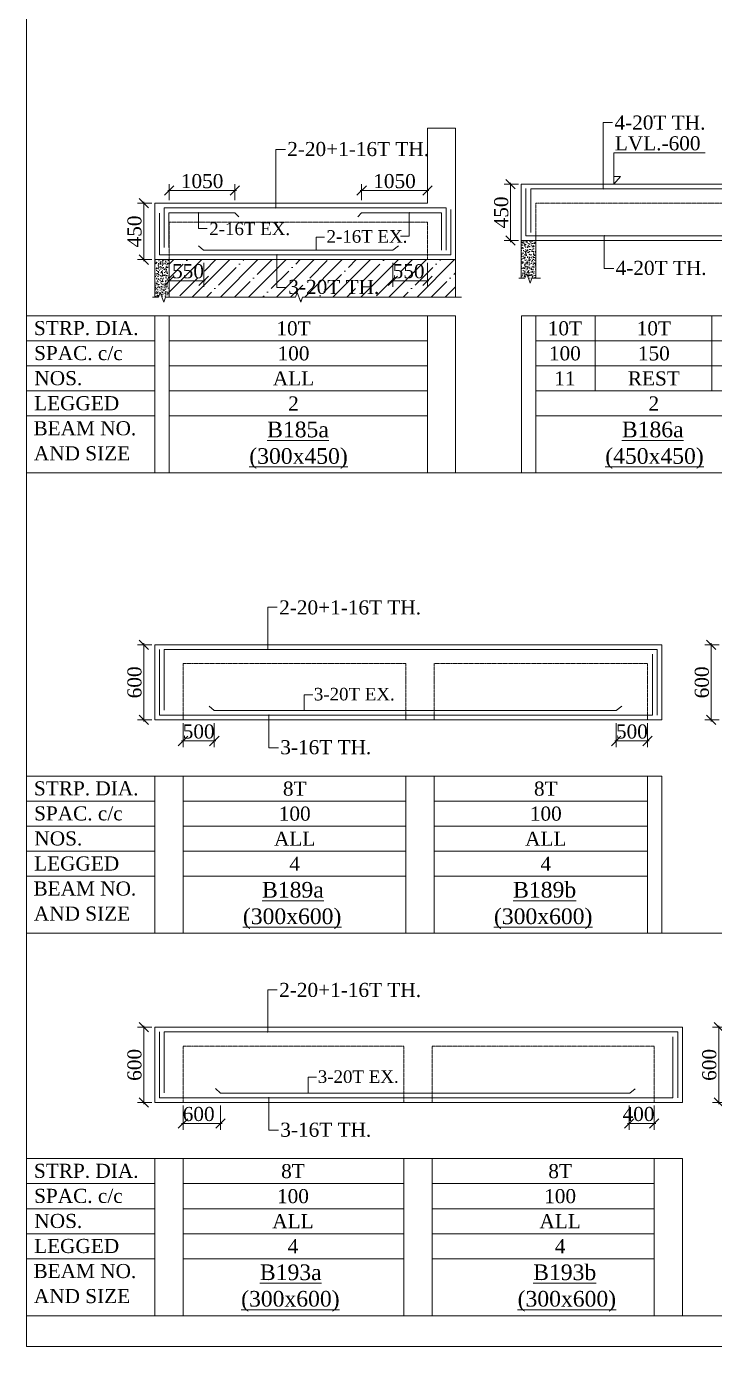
# Model space of a CAD drawing. Header units: millimetres. Extents: x 9781889 to 10654170, y -7832723 to -7608561.
# Drawn here: x 10488159 to 10499158, y -7801878 to -7780796 of the extents above; entities that cross this region are included whole.
import ezdxf
from ezdxf.enums import TextEntityAlignment as Align

# ---------------------------------------------------------------- set-up
doc = ezdxf.new("R2010")
doc.units = ezdxf.units.MM
doc.header["$LTSCALE"] = 10
doc.header["$PDMODE"] = 3
doc.linetypes.add('HIDDEN', pattern=[0.375, 0.25, -0.125])
for name, color, linetype, lineweight in [('LVL', 3, 'Continuous', 0), ('S-CUT OUT LINE', 9, 'Continuous', 0), ('S-DIM L.S.', 7, 'Continuous', 0), ('S-HATCH', 8, 'Continuous', 0), ('S-L.S.SECTION', 5, 'Continuous', 0), ('S-L.S.SLAB LINE', 252, 'HIDDEN', 0), ('S-L.S.STEEL', 1, 'Continuous', 9), ('S-SECTION MARK', 7, 'Continuous', 0), ('S-SHEET', 251, 'Continuous', 0), ('S-TEXT', 7, 'Continuous', 0), ('S-TEXT L.S. BEAM NO.', 30, 'Continuous', 0), ('S-TEXT. L.S.', 7, 'Continuous', 0)]:
    doc.layers.add(name, color=color, linetype=linetype, lineweight=lineweight)
doc.styles.add('135', font='arial.ttf', dxfattribs={"width": 0.8, "height": 135})
doc.styles.get("Standard").update_dxf_attribs({"font": 'arial.ttf'})
doc.styles.add('TEXT', font='times.ttf')
doc.dimstyles.new('75', dxfattribs={"dimtxt": 135, "dimasz": 90, "dimexe": 0.1, "dimexo": 0.03, "dimgap": 0.09, "dimtad": 1, "dimdec": 0, "dimzin": 0, "dimdsep": 46, "dimtxsty": '135', "dimblk": 'ARCHTICK', "dimcen": 0.09, "dimclrd": 256, "dimclre": 256, "dimclrt": 256, "dimadec": 0, "dimazin": 0, "dimtfac": 1, "dimtdec": 0, "dimtofl": 0, "dimtmove": 1, "dimatfit": 3, "dimldrblk": 'DOTSMALL', "dimfxl": 1, "dimtolj": 1, "dimtzin": 0, "dimlwd": -1, "dimlwe": -1, "dimarcsym": 0})
doc.dimstyles.new('SETU_1', dxfattribs={"dimtxt": 200, "dimasz": 150, "dimexe": 100, "dimexo": 50, "dimgap": 35, "dimtad": 1, "dimdec": 0, "dimzin": 0, "dimdsep": 46, "dimtxsty": 'Standard', "dimblk": 'OBLIQUE', "dimcen": 150, "dimdle": 25, "dimclrd": 256, "dimclre": 7, "dimclrt": 256, "dimadec": 0, "dimazin": 0, "dimtfac": 1, "dimtdec": 0, "dimtofl": 0, "dimtmove": 1, "dimatfit": 3, "dimfxl": 1, "dimtolj": 1, "dimtzin": 0, "dimlwd": -1, "dimlwe": 5, "dimarcsym": 1})

# ---------------------------------------------------------------- blocks, each defined once
blk = doc.blocks.new('_ArchTick')
at = {"color": 0, "linetype": 'ByBlock', "const_width": 0.15}
blk.add_lwpolyline([(-0.5, -0.5), (0.5, 0.5)], dxfattribs=at)
blk = doc.blocks.new('_Oblique')
at = {"color": 0, "linetype": 'ByBlock', "lineweight": -2}
blk.add_line((-0.5, -0.5), (0.5, 0.5), dxfattribs=at)
blk = doc.blocks.new('*D1013')
at = {"layer": 'Defpoints', "color": 0, "transparency": 16777216}
for p in [(10490442, -7783417), (10490442, -7783621, 0), (10491492, -7783621, 0)]:
    blk.add_point(p, dxfattribs=at)
at = {"layer": 'S-DIM L.S.', "transparency": 16777216}
blk.add_line((10491517, -7783417), (10490417, -7783417), dxfattribs=at)
at = {"layer": 'S-DIM L.S.', "color": 7, "lineweight": 5, "transparency": 16777216}
for p, q in [((10490442, -7783571), (10490442, -7783317)), ((10491492, -7783571), (10491492, -7783317))]:
    blk.add_line(p, q, dxfattribs=at)
at = {"layer": 'S-DIM L.S.', "transparency": 16777216, "xscale": 150, "yscale": 150, "zscale": 150, "rotation": 180}
blk.add_blockref('_Oblique', (10490442, -7783417), dxfattribs=at)
at = {"layer": 'S-DIM L.S.', "transparency": 16777216, "xscale": 150, "yscale": 150, "zscale": 150}
blk.add_blockref('_Oblique', (10491492, -7783417), dxfattribs=at)
at = {"layer": 'S-DIM L.S.', "transparency": 16777216, "insert": (10490967, -7783268), "char_height": 225, "attachment_point": 5, "style": 'TEXT'}
blk.add_mtext('\\A1;1050', dxfattribs=at)
blk = doc.blocks.new('*D1014')
at = {"layer": 'Defpoints', "color": 0, "transparency": 16777216}
for p in [(10490212, -7783621), (10490037, -7784521), (10490212, -7784521)]:
    blk.add_point(p, dxfattribs=at)
at = {"layer": 'S-DIM L.S.', "color": 7, "lineweight": 5, "transparency": 16777216}
for p, q in [((10490162, -7783621), (10489937, -7783621)), ((10490162, -7784521), (10489937, -7784521))]:
    blk.add_line(p, q, dxfattribs=at)
at = {"layer": 'S-DIM L.S.', "transparency": 16777216}
blk.add_line((10490037, -7783596), (10490037, -7784546), dxfattribs=at)
at = {"layer": 'S-DIM L.S.', "transparency": 16777216, "xscale": 150, "yscale": 150, "zscale": 150}
for p, rotation in [((10490037, -7783621), 90), ((10490037, -7784521), 270)]:
    blk.add_blockref('_Oblique', p, dxfattribs=dict(at, rotation=rotation))
at = {"layer": 'S-DIM L.S.', "transparency": 16777216, "insert": (10489887, -7784071), "char_height": 225, "attachment_point": 5, "rotation": 90, "style": 'TEXT'}
blk.add_mtext('\\A1;450', dxfattribs=at)
blk = doc.blocks.new('*D1015')
at = {"layer": 'Defpoints', "color": 0, "transparency": 16777216}
for p in [(10494567, -7783417), (10493517, -7783621, 0), (10494567, -7783621, 0)]:
    blk.add_point(p, dxfattribs=at)
at = {"layer": 'S-DIM L.S.', "transparency": 16777216}
blk.add_line((10493492, -7783417), (10494592, -7783417), dxfattribs=at)
at = {"layer": 'S-DIM L.S.', "color": 7, "lineweight": 5, "transparency": 16777216}
for p, q in [((10493517, -7783571), (10493517, -7783317)), ((10494567, -7783571), (10494567, -7783317))]:
    blk.add_line(p, q, dxfattribs=at)
at = {"layer": 'S-DIM L.S.', "transparency": 16777216, "xscale": 150, "yscale": 150, "zscale": 150, "rotation": 180}
blk.add_blockref('_Oblique', (10493517, -7783417), dxfattribs=at)
at = {"layer": 'S-DIM L.S.', "transparency": 16777216, "xscale": 150, "yscale": 150, "zscale": 150}
blk.add_blockref('_Oblique', (10494567, -7783417), dxfattribs=at)
at = {"layer": 'S-DIM L.S.', "transparency": 16777216, "insert": (10494042, -7783268), "char_height": 225, "attachment_point": 5, "style": 'TEXT'}
blk.add_mtext('\\A1;1050', dxfattribs=at)
blk = doc.blocks.new('*D1033')
at = {"layer": 'Defpoints', "color": 0, "transparency": 16777216}
for p in [(10496072, -7783317), (10495897, -7784217), (10496072, -7784217)]:
    blk.add_point(p, dxfattribs=at)
at = {"layer": 'S-DIM L.S.', "color": 7, "lineweight": 5, "transparency": 16777216}
for p, q in [((10496022, -7783317), (10495797, -7783317)), ((10496022, -7784217), (10495797, -7784217))]:
    blk.add_line(p, q, dxfattribs=at)
at = {"layer": 'S-DIM L.S.', "transparency": 16777216}
blk.add_line((10495897, -7783292), (10495897, -7784242), dxfattribs=at)
at = {"layer": 'S-DIM L.S.', "transparency": 16777216, "xscale": 150, "yscale": 150, "zscale": 150}
for p, rotation in [((10495897, -7783317), 90), ((10495897, -7784217), 270)]:
    blk.add_blockref('_Oblique', p, dxfattribs=dict(at, rotation=rotation))
at = {"layer": 'S-DIM L.S.', "transparency": 16777216, "insert": (10495748, -7783767), "char_height": 225, "attachment_point": 5, "rotation": 90, "style": 'TEXT'}
blk.add_mtext('\\A1;450', dxfattribs=at)
blk = doc.blocks.new('*D1045')
at = {"layer": 'Defpoints', "color": 0, "transparency": 16777216}
for p in [(10490212, -7790671), (10490037, -7791871), (10490212, -7791871)]:
    blk.add_point(p, dxfattribs=at)
at = {"layer": 'S-DIM L.S.', "color": 7, "lineweight": 5, "transparency": 16777216}
for p, q in [((10490162, -7790671), (10489937, -7790671)), ((10490162, -7791871), (10489937, -7791871))]:
    blk.add_line(p, q, dxfattribs=at)
at = {"layer": 'S-DIM L.S.', "transparency": 16777216}
blk.add_line((10490037, -7790646), (10490037, -7791896), dxfattribs=at)
at = {"layer": 'S-DIM L.S.', "transparency": 16777216, "xscale": 150, "yscale": 150, "zscale": 150}
for p, rotation in [((10490037, -7790671), 90), ((10490037, -7791871), 270)]:
    blk.add_blockref('_Oblique', p, dxfattribs=dict(at, rotation=rotation))
at = {"layer": 'S-DIM L.S.', "transparency": 16777216, "insert": (10489887, -7791271), "char_height": 225, "attachment_point": 5, "rotation": 90, "style": 'TEXT'}
blk.add_mtext('\\A1;600', dxfattribs=at)
blk = doc.blocks.new('*D1046')
at = {"layer": 'Defpoints', "color": 0, "transparency": 16777216}
for p in [(10490662, -7791871, 0), (10491162, -7791871, 0), (10490662, -7792207)]:
    blk.add_point(p, dxfattribs=at)
at = {"layer": 'S-DIM L.S.', "color": 7, "lineweight": 5, "transparency": 16777216}
for p, q in [((10490662, -7791921), (10490662, -7792307)), ((10491162, -7791921), (10491162, -7792307))]:
    blk.add_line(p, q, dxfattribs=at)
at = {"layer": 'S-DIM L.S.', "transparency": 16777216}
blk.add_line((10491187, -7792207), (10490637, -7792207), dxfattribs=at)
at = {"layer": 'S-DIM L.S.', "transparency": 16777216, "xscale": 150, "yscale": 150, "zscale": 150, "rotation": 180}
blk.add_blockref('_Oblique', (10490662, -7792207), dxfattribs=at)
at = {"layer": 'S-DIM L.S.', "transparency": 16777216, "xscale": 150, "yscale": 150, "zscale": 150}
blk.add_blockref('_Oblique', (10491162, -7792207), dxfattribs=at)
at = {"layer": 'S-DIM L.S.', "transparency": 16777216, "insert": (10490912, -7792057), "char_height": 225, "attachment_point": 5, "style": 'TEXT'}
blk.add_mtext('\\A1;500', dxfattribs=at)
blk = doc.blocks.new('*D1047')
at = {"layer": 'Defpoints', "color": 0, "transparency": 16777216}
for p in [(10497586, -7791871, 0), (10498086, -7791871, 0), (10498086, -7792207)]:
    blk.add_point(p, dxfattribs=at)
at = {"layer": 'S-DIM L.S.', "color": 7, "lineweight": 5, "transparency": 16777216}
for p, q in [((10497586, -7791921), (10497586, -7792307)), ((10498086, -7791921), (10498086, -7792307))]:
    blk.add_line(p, q, dxfattribs=at)
at = {"layer": 'S-DIM L.S.', "transparency": 16777216}
blk.add_line((10497561, -7792207), (10498111, -7792207), dxfattribs=at)
at = {"layer": 'S-DIM L.S.', "transparency": 16777216, "xscale": 150, "yscale": 150, "zscale": 150, "rotation": 180}
blk.add_blockref('_Oblique', (10497586, -7792207), dxfattribs=at)
at = {"layer": 'S-DIM L.S.', "transparency": 16777216, "xscale": 150, "yscale": 150, "zscale": 150}
blk.add_blockref('_Oblique', (10498086, -7792207), dxfattribs=at)
at = {"layer": 'S-DIM L.S.', "transparency": 16777216, "insert": (10497836, -7792057), "char_height": 225, "attachment_point": 5, "style": 'TEXT'}
blk.add_mtext('\\A1;500', dxfattribs=at)
blk = doc.blocks.new('*D1050')
at = {"layer": 'Defpoints', "color": 0, "transparency": 16777216}
for p in [(10499278, -7790671), (10499103, -7791871), (10499278, -7791871)]:
    blk.add_point(p, dxfattribs=at)
at = {"layer": 'S-DIM L.S.', "color": 7, "lineweight": 5, "transparency": 16777216}
for p, q in [((10499228, -7790671), (10499003, -7790671)), ((10499228, -7791871), (10499003, -7791871))]:
    blk.add_line(p, q, dxfattribs=at)
at = {"layer": 'S-DIM L.S.', "transparency": 16777216}
blk.add_line((10499103, -7790646), (10499103, -7791896), dxfattribs=at)
at = {"layer": 'S-DIM L.S.', "transparency": 16777216, "xscale": 150, "yscale": 150, "zscale": 150}
for p, rotation in [((10499103, -7790671), 90), ((10499103, -7791871), 270)]:
    blk.add_blockref('_Oblique', p, dxfattribs=dict(at, rotation=rotation))
at = {"layer": 'S-DIM L.S.', "transparency": 16777216, "insert": (10498954, -7791271), "char_height": 225, "attachment_point": 5, "rotation": 90, "style": 'TEXT'}
blk.add_mtext('\\A1;600', dxfattribs=at)
blk = doc.blocks.new('*D1064')
at = {"layer": 'Defpoints', "color": 0, "transparency": 16777216}
for p in [(10490212, -7796779), (10490037, -7797979), (10490212, -7797979)]:
    blk.add_point(p, dxfattribs=at)
at = {"layer": 'S-DIM L.S.', "transparency": 16777216}
blk.add_line((10490037, -7796754), (10490037, -7798004), dxfattribs=at)
at = {"layer": 'S-DIM L.S.', "color": 7, "lineweight": 5, "transparency": 16777216}
for p, q in [((10490162, -7796779), (10489937, -7796779)), ((10490162, -7797979), (10489937, -7797979))]:
    blk.add_line(p, q, dxfattribs=at)
at = {"layer": 'S-DIM L.S.', "transparency": 16777216, "xscale": 150, "yscale": 150, "zscale": 150}
for p, rotation in [((10490037, -7796779), 90), ((10490037, -7797979), 270)]:
    blk.add_blockref('_Oblique', p, dxfattribs=dict(at, rotation=rotation))
at = {"layer": 'S-DIM L.S.', "transparency": 16777216, "insert": (10489887, -7797379), "char_height": 225, "attachment_point": 5, "rotation": 90, "style": 'TEXT'}
blk.add_mtext('\\A1;600', dxfattribs=at)
blk = doc.blocks.new('*D1065')
at = {"layer": 'Defpoints', "color": 0, "transparency": 16777216}
for p in [(10490662, -7797979, 0), (10491262, -7797979, 0), (10490662, -7798315)]:
    blk.add_point(p, dxfattribs=at)
at = {"layer": 'S-DIM L.S.', "color": 7, "lineweight": 5, "transparency": 16777216}
for p, q in [((10490662, -7798029), (10490662, -7798415)), ((10491262, -7798029), (10491262, -7798415))]:
    blk.add_line(p, q, dxfattribs=at)
at = {"layer": 'S-DIM L.S.', "transparency": 16777216}
blk.add_line((10491287, -7798315), (10490637, -7798315), dxfattribs=at)
at = {"layer": 'S-DIM L.S.', "transparency": 16777216, "xscale": 150, "yscale": 150, "zscale": 150, "rotation": 180}
blk.add_blockref('_Oblique', (10490662, -7798315), dxfattribs=at)
at = {"layer": 'S-DIM L.S.', "transparency": 16777216, "xscale": 150, "yscale": 150, "zscale": 150}
blk.add_blockref('_Oblique', (10491262, -7798315), dxfattribs=at)
at = {"layer": 'S-DIM L.S.', "transparency": 16777216, "insert": (10490912, -7798165), "char_height": 225, "attachment_point": 5, "style": 'TEXT'}
blk.add_mtext('\\A1;600', dxfattribs=at)
blk = doc.blocks.new('*D1063')
at = {"layer": 'Defpoints', "color": 0, "transparency": 16777216}
for p in [(10497792, -7797979, 0), (10498192, -7797979, 0), (10498192, -7798315)]:
    blk.add_point(p, dxfattribs=at)
at = {"layer": 'S-DIM L.S.', "color": 7, "lineweight": 5, "transparency": 16777216}
for p, q in [((10497792, -7798029), (10497792, -7798415)), ((10498192, -7798029), (10498192, -7798415))]:
    blk.add_line(p, q, dxfattribs=at)
at = {"layer": 'S-DIM L.S.', "transparency": 16777216}
blk.add_line((10497767, -7798315), (10498217, -7798315), dxfattribs=at)
at = {"layer": 'S-DIM L.S.', "transparency": 16777216, "xscale": 150, "yscale": 150, "zscale": 150, "rotation": 180}
blk.add_blockref('_Oblique', (10497792, -7798315), dxfattribs=at)
at = {"layer": 'S-DIM L.S.', "transparency": 16777216, "xscale": 150, "yscale": 150, "zscale": 150}
blk.add_blockref('_Oblique', (10498192, -7798315), dxfattribs=at)
at = {"layer": 'S-DIM L.S.', "transparency": 16777216, "insert": (10497942, -7798165), "char_height": 225, "attachment_point": 5, "style": 'TEXT'}
blk.add_mtext('\\A1;400', dxfattribs=at)
blk = doc.blocks.new('*D1066')
at = {"layer": 'Defpoints', "color": 0, "transparency": 16777216}
for p in [(10499398, -7796779), (10499223, -7797979), (10499398, -7797979)]:
    blk.add_point(p, dxfattribs=at)
at = {"layer": 'S-DIM L.S.', "transparency": 16777216}
blk.add_line((10499223, -7796754), (10499223, -7798004), dxfattribs=at)
at = {"layer": 'S-DIM L.S.', "color": 7, "lineweight": 5, "transparency": 16777216}
for p, q in [((10499348, -7796779), (10499123, -7796779)), ((10499348, -7797979), (10499123, -7797979))]:
    blk.add_line(p, q, dxfattribs=at)
at = {"layer": 'S-DIM L.S.', "transparency": 16777216, "xscale": 150, "yscale": 150, "zscale": 150}
for p, rotation in [((10499223, -7796779), 90), ((10499223, -7797979), 270)]:
    blk.add_blockref('_Oblique', p, dxfattribs=dict(at, rotation=rotation))
at = {"layer": 'S-DIM L.S.', "transparency": 16777216, "insert": (10499074, -7797379), "char_height": 225, "attachment_point": 5, "rotation": 90, "style": 'TEXT'}
blk.add_mtext('\\A1;600', dxfattribs=at)
blk = doc.blocks.new('*D1328')
at = {"layer": 'Defpoints', "color": 0, "transparency": 16777216}
for p in [(10494017, -7784521, 0), (10494567, -7784521, 0), (10494567, -7784857)]:
    blk.add_point(p, dxfattribs=at)
at = {"layer": 'S-DIM L.S.', "color": 7, "lineweight": 5, "transparency": 16777216}
for p, q in [((10494017, -7784571), (10494017, -7784957)), ((10494567, -7784571), (10494567, -7784957))]:
    blk.add_line(p, q, dxfattribs=at)
at = {"layer": 'S-DIM L.S.', "transparency": 16777216}
blk.add_line((10493992, -7784857), (10494592, -7784857), dxfattribs=at)
at = {"layer": 'S-DIM L.S.', "transparency": 16777216, "xscale": 150, "yscale": 150, "zscale": 150, "rotation": 180}
blk.add_blockref('_Oblique', (10494017, -7784857), dxfattribs=at)
at = {"layer": 'S-DIM L.S.', "transparency": 16777216, "xscale": 150, "yscale": 150, "zscale": 150}
blk.add_blockref('_Oblique', (10494567, -7784857), dxfattribs=at)
at = {"layer": 'S-DIM L.S.', "transparency": 16777216, "insert": (10494267, -7784707), "char_height": 225, "attachment_point": 5, "style": 'TEXT'}
blk.add_mtext('\\A1;550', dxfattribs=at)
blk = doc.blocks.new('*D1329')
at = {"layer": 'Defpoints', "color": 0, "transparency": 16777216}
for p in [(10490442, -7784521, 0), (10490992, -7784521, 0), (10490442, -7784857)]:
    blk.add_point(p, dxfattribs=at)
at = {"layer": 'S-DIM L.S.', "color": 7, "lineweight": 5, "transparency": 16777216}
for p, q in [((10490442, -7784571), (10490442, -7784957)), ((10490992, -7784571), (10490992, -7784957))]:
    blk.add_line(p, q, dxfattribs=at)
at = {"layer": 'S-DIM L.S.', "transparency": 16777216}
blk.add_line((10491017, -7784857), (10490417, -7784857), dxfattribs=at)
at = {"layer": 'S-DIM L.S.', "transparency": 16777216, "xscale": 150, "yscale": 150, "zscale": 150, "rotation": 180}
blk.add_blockref('_Oblique', (10490442, -7784857), dxfattribs=at)
at = {"layer": 'S-DIM L.S.', "transparency": 16777216, "xscale": 150, "yscale": 150, "zscale": 150}
blk.add_blockref('_Oblique', (10490992, -7784857), dxfattribs=at)
at = {"layer": 'S-DIM L.S.', "transparency": 16777216, "insert": (10490742, -7784707), "char_height": 225, "attachment_point": 5, "style": 'TEXT'}
blk.add_mtext('\\A1;550', dxfattribs=at)

msp = doc.modelspace()

# ---------------------------------------------------------------- hatches: boundary and pattern name
at = {"layer": 'S-HATCH'}
h = msp.add_hatch(dxfattribs=at)
h.set_pattern_fill('AR-CONC', color=256, scale=0.5)
h.set_pattern_definition([(50, (702340.05, -55599.88), (91.0923345, -7.96954277), [9.525, -104.775]), (355, (702340.05, -55599.88), (-17.6217107, 95.5284226), [7.62, -83.8202921]), (100.4514447, (702347.64, -55600.54), (73.47062355, 87.55887596), [8.0950044, -89.0451223]), (46.1842, (702340.05, -55574.48), (135.5395204, -21.021164), [14.2875, -157.1625]), (96.6355576, (702351.34, -55576.23), (118.702067, 123.7130623), [12.1425116, -133.5678041]), (351.1841512, (702340.05, -55574.48), (118.702067, 123.7130623), [11.4299835, -125.729866]), (21, (702352.75, -55580.83), (75.80719563, -51.1325991), [9.525, -104.775]), (326, (702352.75, -55580.83), (30.9010142, 92.09398306), [7.62, -83.82]), (71.451445, (702359.066, -55585.09), (106.70820964, 40.96138444), [8.0950044, -89.0449688]), (37.5, (702340.048, -55599.88), (1.544301625, 42.27751944), [0, -82.804, 0, -85.09, 0, -84.1375]), (7.5, (702340.05, -55599.88), (33.40983126, 50.09028741), [0, -48.514, 0, -80.899, 0, -32.0675]), (327.5, (702311.727, -55599.88), (67.79529758, -2.864372), [0, -31.75, 0, -99.06, 0, -131.445]), (317.5, (702299.03, -55599.88), (74.0645907, 12.71324552), [0, -41.275, 0, -65.786, 0, -93.345])])
h.paths.add_polyline_path([(10496298.3, -7784817), (10496182.5, -7784817), (10496154.6, -7784740.2), (10496126.6, -7784817), (10496068.3, -7784817), (10496068.3, -7784217), (10496298.3, -7784217)])
h = msp.add_hatch(dxfattribs=at)
h.set_pattern_fill('AR-CONC', color=256, scale=0.5)
h.set_pattern_definition([(50, (696483.506, -55603.72), (91.0923345, -7.96954277), [9.525, -104.775]), (355, (696483.51, -55603.72), (-17.6217107, 95.5284226), [7.62, -83.8202921]), (100.4514447, (696491.1, -55604.38), (73.47062355, 87.55887596), [8.0950044, -89.0451223]), (46.1842, (696483.51, -55578.32), (135.5395204, -21.021164), [14.2875, -157.1625]), (96.6355576, (696494.8, -55580.07), (118.702067, 123.7130623), [12.1425116, -133.5678041]), (351.1841512, (696483.5, -55578.32), (118.702067, 123.7130623), [11.4299835, -125.729866]), (21, (696496.206, -55584.67), (75.80719563, -51.1325991), [9.525, -104.775]), (326, (696496.21, -55584.67), (30.9010142, 92.09398306), [7.62, -83.82]), (71.451445, (696502.52, -55588.93), (106.70820964, 40.96138444), [8.0950044, -89.0449688]), (37.5, (696483.506, -55603.716), (1.544301625, 42.27751944), [0, -82.804, 0, -85.09, 0, -84.1375]), (7.5, (696483.506, -55603.716), (33.40983126, 50.09028741), [0, -48.514, 0, -80.899, 0, -32.0675]), (327.5, (696455.185, -55603.716), (67.79529758, -2.864372), [0, -31.75, 0, -99.06, 0, -131.445]), (317.5, (696442.485, -55603.716), (74.0645907, 12.71324552), [0, -41.275, 0, -65.786, 0, -93.345])])
h.paths.add_polyline_path([(10490441.8, -7785120.8), (10490326, -7785120.8), (10490298, -7785044), (10490270.1, -7785120.8), (10490211.8, -7785120.8), (10490211.8, -7784520.8), (10490441.8, -7784520.8)])
h = msp.add_hatch(dxfattribs=at)
h.set_pattern_fill('ANSI35', color=256, scale=50)
h.set_pattern_definition([(45, (57068.4, -10046.7), (-224.506403, 224.506403), []), (45, (57292.9, -10046.7), (-224.506403, 224.506403), [396.875, -79.375, 0, -79.375])])
edge = h.paths.add_edge_path()
edge.add_line((10495016.8, -7784719.9), (10495016.8, -7784520.8))
edge.add_line((10495016.8, -7784520.8), (10495016.8, -7785120.8))
edge.add_line((10495016.8, -7785120.8), (10495016.8, -7785061.1))
edge.add_line((10495016.8, -7785061.1), (10495016.8, -7784580.6))
h.paths.add_polyline_path([(10490441.8, -7784520.8), (10495016.8, -7784520.8), (10495016.8, -7785120.8), (10492572.4, -7785120.8), (10492544.4, -7785197.7), (10492488.5, -7785044), (10492460.5, -7785120.8), (10490441.8, -7785120.8)])

# ---------------------------------------------------------------- linework, layer by layer
at = {"layer": 'LVL', "linetype": 'Continuous', "elevation": 0}
msp.add_lwpolyline([(10499009.2, -7782813.6), (10497548, -7782813.6), (10497548, -7783317), (10497656.1, -7783194.9), (10497548, -7783194.9)], dxfattribs=at)
at = {"layer": 'S-CUT OUT LINE', "color": 1, "elevation": 0}
msp.add_lwpolyline([(10496028.9, -7784817), (10496126.6, -7784817), (10496154.6, -7784740.2), (10496210.5, -7784893.9), (10496238.5, -7784817), (10496373.3, -7784817)], dxfattribs=at)
at = {"layer": 'S-CUT OUT LINE', "color": 5, "elevation": 0}
for points in [[(10490172.4, -7785120.8), (10490270.1, -7785120.8), (10490298, -7785044), (10490354, -7785197.7), (10490381.9, -7785120.8), (10490516.8, -7785120.8)], [(10490441.8, -7785120.8), (10492460.5, -7785120.8), (10492488.5, -7785044), (10492544.4, -7785197.7), (10492572.4, -7785120.8), (10495111.8, -7785120.8)]]:
    msp.add_lwpolyline(points, dxfattribs=at)
at = {"layer": 'S-L.S.SECTION'}
for p, q in [((10496068.3, -7783317, 0), (10500065.3, -7783317, 0)), ((10496068.3, -7784217, 0), (10496068.3, -7783317, 0)), ((10496068.3, -7784217, 0), (10496068.3, -7783317, 0)), ((10490211.8, -7783620.8, 0), (10494566.8, -7783620.8, 0)), ((10490211.8, -7784520.8, 0), (10490211.8, -7783620.8, 0)), ((10495016.8, -7783620.8, 0), (10495016.8, -7784520.8, 0)), ((10496072.4, -7784217, 0), (10501865.3, -7784217, 0)), ((10490211.8, -7784520.8, 0), (10495016.8, -7784520.8, 0)), ((10490211.8, -7784520.8, 0), (10490211.8, -7785120.8, 0)), ((10490441.8, -7784520.8, 0), (10490441.8, -7785120.8, 0)), ((10490441.8, -7784520.8, 0), (10490441.8, -7785120.8, 0)), ((10490441.8, -7784520.8, 0), (10490441.8, -7785120.8, 0)), ((10495016.8, -7784520.8, 0), (10495016.8, -7785120.8, 0)), ((10490211.8, -7790670.8, 0), (10498316.7, -7790670.8, 0)), ((10490211.8, -7790670.8, 0), (10490211.8, -7791870.8, 0)), ((10498316.7, -7791870.8, 0), (10498316.7, -7790670.8, 0)), ((10490211.8, -7791870.8, 0), (10498316.7, -7791870.8, 0)), ((10490211.8, -7796778.8, 0), (10498642.4, -7796778.8, 0)), ((10490211.8, -7796778.8, 0), (10490211.8, -7797978.8, 0)), ((10498642.4, -7797978.8, 0), (10498642.4, -7796778.8, 0)), ((10490211.8, -7797978.8, 0), (10498642.4, -7797978.8, 0))]:
    msp.add_line(p, q, dxfattribs=at)
at = {"layer": 'S-L.S.SECTION', "color": 1}
for p, q in [((10496068.3, -7784217, 0), (10496068.3, -7784817, 0)), ((10496298.3, -7784217, 0), (10496298.3, -7784817, 0))]:
    msp.add_line(p, q, dxfattribs=at)
at = {"layer": 'S-L.S.SECTION', "elevation": 0}
msp.add_lwpolyline([(10494566.8, -7783620.8), (10494566.8, -7782420.8), (10495016.8, -7782420.8), (10495016.8, -7783620.8)], dxfattribs=at)
at = {"layer": 'S-L.S.SLAB LINE', "ltscale": 0.3}
for p, q in [((10496298.3, -7783617, 0), (10500065.3, -7783617, 0)), ((10496298.3, -7783617, 0), (10496298.3, -7784217, 0)), ((10496298.3, -7783617, 0), (10496298.3, -7784217, 0)), ((10496298.3, -7783617, 0), (10496298.3, -7784217, 0)), ((10490441.8, -7783920.8, 0), (10494566.8, -7783920.8, 0)), ((10490441.8, -7783920.8, 0), (10490441.8, -7784520.8, 0)), ((10494566.8, -7783920.8, 0), (10494566.8, -7784520.8, 0)), ((10490211.8, -7790970.8, 0), (10490211.8, -7790970.8, 0)), ((10490661.8, -7790970.8, 0), (10494223.9, -7790970.8, 0)), ((10490661.8, -7790970.8, 0), (10490661.8, -7791870.8, 0)), ((10494223.9, -7790970.8, 0), (10494223.9, -7791870.8, 0)), ((10494673.9, -7790970.8, 0), (10498086.7, -7790970.8, 0)), ((10494673.9, -7790970.8, 0), (10494673.9, -7791870.8, 0)), ((10498086.7, -7790970.8, 0), (10498086.7, -7791870.8, 0)), ((10490211.8, -7797078.8, 0), (10490211.8, -7797078.8, 0)), ((10490661.8, -7797078.8, 0), (10494191.8, -7797078.8, 0)), ((10490661.8, -7797078.8, 0), (10490661.8, -7797978.8, 0)), ((10494191.8, -7797078.8, 0), (10494191.8, -7797978.8, 0)), ((10494641.8, -7797078.8, 0), (10498192.4, -7797078.8, 0)), ((10494641.8, -7797078.8, 0), (10494641.8, -7797978.8, 0)), ((10498192.4, -7797078.8, 0), (10498192.4, -7797978.8, 0))]:
    msp.add_line(p, q, dxfattribs=at)
at = {"layer": 'S-L.S.STEEL'}
for p, q in [((10496143.3, -7784142, 0), (10496143.3, -7783387, 0)), ((10496218.3, -7784089.9, 0), (10496218.3, -7783392, 0)), ((10490286.8, -7784445.8, 0), (10490286.8, -7783779.5, 0)), ((10490361.8, -7783695.8, 0), (10494866.8, -7783695.8, 0)), ((10490361.8, -7784325.6, 0), (10490361.8, -7783695.8, 0)), ((10490436.8, -7784325.6, 0), (10490436.8, -7783770.8, 0)), ((10493516.7, -7783770.8, 0), (10493453.5, -7783837.7, 0)), ((10493516.7, -7783770.8, 0), (10494791.8, -7783770.8, 0)), ((10494791.8, -7783770.8, 0), (10494791.8, -7784370.8, 0)), ((10494866.8, -7783695.8, 0), (10494866.8, -7784370.8, 0)), ((10494941.8, -7783720.8, 0), (10494941.8, -7784445.8, 0)), ((10496143.3, -7784142, 0), (10501793.5, -7784142, 0)), ((10490286.8, -7784445.8, 0), (10494941.8, -7784445.8, 0)), ((10490286.8, -7791795.8, 0), (10490286.8, -7790745.8, 0)), ((10490361.8, -7790745.8, 0), (10498241.7, -7790745.8, 0)), ((10490361.8, -7791716.2, 0), (10490361.8, -7790745.8, 0)), ((10498166.7, -7791795.8, 0), (10498166.7, -7790820.8, 0)), ((10498241.7, -7791795.8, 0), (10498241.7, -7790745.8, 0)), ((10490286.8, -7791795.8, 0), (10498166.7, -7791795.8, 0)), ((10490286.8, -7797903.8, 0), (10490286.8, -7796853.8, 0)), ((10490361.8, -7796853.8, 0), (10498567.4, -7796853.8, 0)), ((10490361.8, -7797824.1, 0), (10490361.8, -7796853.8, 0)), ((10498492.4, -7797903.8, 0), (10498492.4, -7796928.8, 0)), ((10498567.4, -7797903.8, 0), (10498567.4, -7796853.8, 0)), ((10490286.8, -7797903.8, 0), (10498492.4, -7797903.8, 0))]:
    msp.add_line(p, q, dxfattribs=at)
at = {"layer": 'S-L.S.STEEL', "elevation": 0}
for points in [[(10494106.1, -7784302.6), (10494016.6, -7784370.8), (10490991.9, -7784370.8), (10490909.9, -7784300.1)], [(10497675.5, -7791652.6), (10497586, -7791720.8), (10491162, -7791720.8), (10491080, -7791650.1)], [(10497889.7, -7797760.5), (10497800.2, -7797828.8), (10491262, -7797828.8), (10491180, -7797758)]]:
    msp.add_lwpolyline(points, dxfattribs=at)
at = {"layer": 'S-L.S.STEEL'}
for points in [[(10496218.3, -7783392, 0), (10501721.6, -7783392, 0)], [(10490436.8, -7783770.8, 0), (10491491.8, -7783770.8, 0), (10491555, -7783837.7, 0)]]:
    msp.add_polyline3d(points, dxfattribs=at)
at = {"layer": 'S-SHEET'}
for p, q in [((10488158.7, -7785417.3, 0), (10490211.8, -7785417.3, 0)), ((10488158.7, -7785417.3, 0), (10488158.7, -7787926.6, 0)), ((10490211.8, -7785417.3, 0), (10490211.8, -7787926.6, 0)), ((10490211.8, -7785417.3, 0), (10495016.8, -7785417.3, 0)), ((10490441.8, -7785417.3, 0), (10490441.8, -7787926.6, 0)), ((10494566.8, -7785417.3, 0), (10494566.8, -7787926.6, 0)), ((10495016.8, -7785417.3, 0), (10495016.8, -7787926.6, 0)), ((10496072.4, -7785417.3, 0), (10496072.4, -7787926.6, 0)), ((10496072.4, -7785417.3, 0), (10517750.3, -7785417.3, 0)), ((10496298.3, -7785417.3, 0), (10496298.3, -7787926.6, 0)), ((10497248.3, -7785417.3, 0), (10497248.3, -7786617.3, 0)), ((10499115.3, -7785417.3, 0), (10499115.3, -7786617.3, 0)), ((10488158.7, -7785817.3, 0), (10490211.8, -7785817.3, 0)), ((10490441.8, -7785817.3, 0), (10494566.8, -7785817.3, 0)), ((10496298.3, -7785817.3, 0), (10500065.3, -7785817.3, 0)), ((10488158.7, -7786217.3, 0), (10490211.8, -7786217.3, 0)), ((10490441.8, -7786217.3, 0), (10494566.8, -7786217.3, 0)), ((10496298.3, -7786217.3, 0), (10500065.3, -7786217.3, 0)), ((10488158.7, -7786617.3, 0), (10490211.8, -7786617.3, 0)), ((10490441.8, -7786617.3, 0), (10494566.8, -7786617.3, 0)), ((10496298.3, -7786617.3, 0), (10500065.3, -7786617.3, 0)), ((10488158.7, -7787017.3, 0), (10490211.8, -7787017.3, 0)), ((10490441.8, -7787017.3, 0), (10494566.8, -7787017.3, 0)), ((10496298.3, -7787017.3, 0), (10500065.3, -7787017.3, 0)), ((10488158.7, -7787926.6, 0), (10490211.8, -7787926.6, 0)), ((10488158.7, -7787926.6, 0), (10539492.8, -7787926.6, 0)), ((10490211.8, -7787926.6, 0), (10495016.8, -7787926.6, 0)), ((10496072.4, -7787926.6, 0), (10517750.3, -7787926.6, 0)), ((10488158.7, -7792767.3, 0), (10490211.8, -7792767.3, 0)), ((10488158.7, -7792767.3, 0), (10488158.7, -7795276.6, 0)), ((10490211.8, -7792767.3, 0), (10498316.7, -7792767.3, 0)), ((10490211.8, -7792767.3, 0), (10490211.8, -7795276.6, 0)), ((10490661.8, -7792767.3, 0), (10490661.8, -7795276.6, 0)), ((10494223.9, -7792767.3, 0), (10494223.9, -7795276.6, 0)), ((10494673.9, -7792767.3, 0), (10494673.9, -7795276.6, 0)), ((10498086.7, -7792767.3, 0), (10498086.7, -7795276.6, 0)), ((10498316.7, -7792767.3, 0), (10498316.7, -7795276.6, 0)), ((10488158.7, -7793167.3, 0), (10490211.8, -7793167.3, 0)), ((10490661.8, -7793167.3, 0), (10494223.9, -7793167.3, 0)), ((10494673.9, -7793167.3, 0), (10498086.7, -7793167.3, 0)), ((10488158.7, -7793567.3, 0), (10490211.8, -7793567.3, 0)), ((10490661.8, -7793567.3, 0), (10494223.9, -7793567.3, 0)), ((10494673.9, -7793567.3, 0), (10498086.7, -7793567.3, 0)), ((10488158.7, -7793967.3, 0), (10490211.8, -7793967.3, 0)), ((10490661.8, -7793967.3, 0), (10494223.9, -7793967.3, 0)), ((10494673.9, -7793967.3, 0), (10498086.7, -7793967.3, 0)), ((10488158.7, -7794367.3, 0), (10490211.8, -7794367.3, 0)), ((10490661.8, -7794367.3, 0), (10494223.9, -7794367.3, 0)), ((10494673.9, -7794367.3, 0), (10498086.7, -7794367.3, 0)), ((10488158.7, -7795276.6, 0), (10490211.8, -7795276.6, 0)), ((10488158.7, -7795276.6, 0), (10539492.8, -7795276.6, 0)), ((10490211.8, -7795276.6, 0), (10498316.7, -7795276.6, 0)), ((10488158.7, -7798875.3, 0), (10490211.8, -7798875.3, 0)), ((10488158.7, -7798875.3, 0), (10488158.7, -7801384.5, 0)), ((10490211.8, -7798875.3, 0), (10498642.4, -7798875.3, 0)), ((10490211.8, -7798875.3, 0), (10490211.8, -7801384.5, 0)), ((10490661.8, -7798875.3, 0), (10490661.8, -7801384.5, 0)), ((10494191.8, -7798875.3, 0), (10494191.8, -7801384.5, 0)), ((10494641.8, -7798875.3, 0), (10494641.8, -7801384.5, 0)), ((10498192.4, -7798875.3, 0), (10498192.4, -7801384.5, 0)), ((10498642.4, -7798875.3, 0), (10498642.4, -7801384.5, 0)), ((10488158.7, -7799275.3, 0), (10490211.8, -7799275.3, 0)), ((10490661.8, -7799275.3, 0), (10494191.8, -7799275.3, 0)), ((10494641.8, -7799275.3, 0), (10498192.4, -7799275.3, 0)), ((10488158.7, -7799675.3, 0), (10490211.8, -7799675.3, 0)), ((10490661.8, -7799675.3, 0), (10494191.8, -7799675.3, 0)), ((10494641.8, -7799675.3, 0), (10498192.4, -7799675.3, 0)), ((10488158.7, -7800075.3, 0), (10490211.8, -7800075.3, 0)), ((10490661.8, -7800075.3, 0), (10494191.8, -7800075.3, 0)), ((10494641.8, -7800075.3, 0), (10498192.4, -7800075.3, 0)), ((10488158.7, -7800475.3, 0), (10490211.8, -7800475.3, 0)), ((10490661.8, -7800475.3, 0), (10494191.8, -7800475.3, 0)), ((10494641.8, -7800475.3, 0), (10498192.4, -7800475.3, 0)), ((10488158.7, -7801384.5, 0), (10490211.8, -7801384.5, 0)), ((10488158.7, -7801384.5, 0), (10539492.8, -7801384.5, 0)), ((10490211.8, -7801384.5, 0), (10498642.4, -7801384.5, 0))]:
    msp.add_line(p, q, dxfattribs=at)
msp.add_lwpolyline([(10488158.7, -7760218.1), (10539492.8, -7760218.1), (10539492.8, -7801877.7), (10488158.7, -7801877.7)], close=True, dxfattribs=at)

# ---------------------------------------------------------------- texts
at = {"layer": 'LVL', "style": 'TEXT'}
msp.add_text('LVL.-600', height=225, dxfattribs=at).set_placement((10497563.7, -7782775.2, 0))
at = {"layer": 'S-TEXT', "style": 'TEXT'}
for s, p in [('STRP. DIA.', (10489115.5, -7785725.4, 0)), ('SPAC. c/c', (10488989.9, -7786125.4, 0)), ('NOS.', (10488669.3, -7786525.4, 0)), ('LEGGED', (10488962, -7786925.4, 0)), ('BEAM NO.', (10489093.2, -7787325.4, 0)), ('AND SIZE', (10489048, -7787725.4, 0)), ('STRP. DIA.', (10489115.5, -7793075.4, 0)), ('SPAC. c/c', (10488989.9, -7793475.4, 0)), ('NOS.', (10488669.3, -7793875.4, 0)), ('LEGGED', (10488962, -7794275.4, 0)), ('BEAM NO.', (10489093.2, -7794675.4, 0)), ('AND SIZE', (10489048, -7795075.4, 0)), ('STRP. DIA.', (10489115.5, -7799183.3, 0)), ('SPAC. c/c', (10488989.9, -7799583.3, 0)), ('NOS.', (10488669.3, -7799983.3, 0)), ('LEGGED', (10488962, -7800383.3, 0)), ('BEAM NO.', (10489093.2, -7800783.3, 0)), ('AND SIZE', (10489048, -7801183.3, 0))]:
    msp.add_text(s, height=225, dxfattribs=at).set_placement(p, align=Align.CENTER)
at = {"layer": 'S-TEXT', "linetype": 'ByBlock', "style": 'TEXT'}
for s, p in [('10T', (10492427.9, -7785617.3, 0)), ('10T', (10496764.6, -7785617.3, 0)), ('10T', (10498186.5, -7785617.3, 0)), ('100', (10492427.9, -7786017.3, 0)), ('100', (10496764.6, -7786017.3, 0)), ('150', (10498186.5, -7786017.3, 0)), ('ALL', (10492427.9, -7786417.3, 0)), ('11', (10496764.6, -7786417.3, 0)), ('REST', (10498186.5, -7786417.3, 0)), ('2', (10492427.9, -7786817.3, 0)), ('2', (10498186.5, -7786817.3, 0)), ('8T', (10492447, -7792967.3, 0)), ('8T', (10496459.4, -7792967.3, 0)), ('100', (10492447, -7793367.3, 0)), ('100', (10496459.4, -7793367.3, 0)), ('ALL', (10492447, -7793767.3, 0)), ('ALL', (10496459.4, -7793767.3, 0)), ('4', (10492447, -7794167.3, 0)), ('4', (10496459.4, -7794167.3, 0)), ('8T', (10492418.9, -7799075.3, 0)), ('8T', (10496688.6, -7799075.3, 0)), ('100', (10492418.9, -7799475.3, 0)), ('100', (10496688.6, -7799475.3, 0)), ('ALL', (10492418.9, -7799875.3, 0)), ('ALL', (10496688.6, -7799875.3, 0)), ('4', (10492418.9, -7800275.3, 0)), ('4', (10496688.6, -7800275.3, 0))]:
    msp.add_text(s, height=225, dxfattribs=at).set_placement(p, align=Align.MIDDLE_CENTER)
at = {"layer": 'S-TEXT L.S. BEAM NO.', "color": 35, "linetype": 'ByBlock', "style": 'TEXT'}
for s, p in [('%%UB185a', (10492006.7, -7787358, 0)), ('%%U(300x450)', (10491721.6, -7787781, 0))]:
    msp.add_text(s, height=250, dxfattribs=at).set_placement(p)
at = {"layer": 'S-TEXT L.S. BEAM NO.', "color": 145, "linetype": 'ByBlock', "style": 'TEXT'}
for s, p in [('%%UB186a', (10497676, -7787358, 0)), ('%%U(450x450)', (10497410.2, -7787781, 0))]:
    msp.add_text(s, height=250, dxfattribs=at).set_placement(p)
at = {"layer": 'S-TEXT L.S. BEAM NO.', "linetype": 'ByBlock', "style": 'TEXT'}
for s, p in [('%%UB189a', (10491925.3, -7794708, 0)), ('%%UB189b', (10495937.8, -7794708, 0)), ('%%U(300x600)', (10491619.2, -7795131, 0)), ('%%U(300x600)', (10495631.6, -7795131, 0)), ('%%UB193a', (10491891.1, -7800815.9, 0)), ('%%UB193b', (10496258.4, -7800815.9, 0)), ('%%U(300x600)', (10491591.1, -7801238.9, 0)), ('%%U(300x600)', (10496010, -7801238.9, 0))]:
    msp.add_text(s, height=250, dxfattribs=at).set_placement(p)
at = {"layer": 'S-TEXT. L.S.', "style": 'TEXT'}
for s, height, p in [('4-20T TH.', 225, (10497557.2, -7782444.3, 0)), ('2-20+1-16T TH.', 225, (10492326.6, -7782866.6, 0)), ('2-16T EX.', 200, (10491081.4, -7784128.4, 0)), ('2-16T EX.', 200, (10492955.9, -7784250, 0)), ('4-20T TH.', 225, (10497575.6, -7784764.9, 0)), ('3-20T TH.', 225, (10492344.9, -7785068.7, 0)), ('2-20+1-16T TH.', 225, (10492198.1, -7790186.5, 0)), ('3-20T EX.', 200, (10492753.2, -7791558.8, 0)), ('3-16T TH.', 225, (10492216.5, -7792418.7, 0)), ('2-20+1-16T TH.', 225, (10492198.1, -7796294.5, 0)), ('3-20T EX.', 200, (10492816.2, -7797666.7, 0)), ('3-16T TH.', 225, (10492216.5, -7798526.6, 0))]:
    msp.add_text(s, height=height, dxfattribs=at).set_placement(p)

# ---------------------------------------------------------------- dimensions: what is measured, and where the dimension line sits
at = {"layer": 'S-DIM L.S.'}
dim = msp.add_linear_dim(base=(10490441.8, -7783417, 0), p1=(10491491.8, -7783620.8, 0), p2=(10490441.8, -7783620.8, 0), dimstyle='SETU_1', override={"dimtxt": 225, "dimtxsty": 'TEXT'}, dxfattribs=at)
dim.commit()
dim.dimension.update_dxf_attribs({"geometry": '*D1013', "text_midpoint": (10490966.8, -7783267.6, 0)})
dim = msp.add_linear_dim(base=(10494566.7, -7783417, 0), p1=(10493516.7, -7783620.8, 0), p2=(10494566.7, -7783620.8, 0), angle=180, dimstyle='SETU_1', override={"dimtxt": 225, "dimtxsty": 'TEXT'}, dxfattribs=at)
dim.commit()
dim.dimension.update_dxf_attribs({"geometry": '*D1015', "text_midpoint": (10494041.7, -7783267.6, 0)})
at = {"layer": 'S-DIM L.S.', "color": 7}
for base, p1, p2, picture, middle in [((10495897.3, -7784217, 0), (10496072.4, -7783317, 0), (10496072.4, -7784217, 0), '*D1033', (10495747.8, -7783767, 0)), ((10490036.6, -7784520.8, 0), (10490211.8, -7783620.8, 0), (10490211.8, -7784520.8, 0), '*D1014', (10489887.2, -7784070.8, 0)), ((10490036.6, -7791870.8, 0), (10490211.8, -7790670.8, 0), (10490211.8, -7791870.8, 0), '*D1045', (10489887.2, -7791270.8, 0)), ((10499103.3, -7791870.8, 0), (10499278.4, -7790670.8, 0), (10499278.4, -7791870.8, 0), '*D1050', (10498953.8, -7791270.8, 0)), ((10490036.6, -7797978.8, 0), (10490211.8, -7796778.8, 0), (10490211.8, -7797978.8, 0), '*D1064', (10489887.2, -7797378.8, 0)), ((10499223.3, -7797978.8, 0), (10499398.4, -7796778.8, 0), (10499398.4, -7797978.8, 0), '*D1066', (10499073.8, -7797378.8, 0))]:
    dim = msp.add_linear_dim(base=base, p1=p1, p2=p2, angle=90, dimstyle='SETU_1', override={"dimtxt": 225, "dimlfac": 0.5, "dimtxsty": 'TEXT'}, dxfattribs=at)
    dim.commit()
    dim.dimension.update_dxf_attribs({"geometry": picture, "text_midpoint": middle})
at = {"layer": 'S-DIM L.S.'}
for base, p1, p2, picture, middle in [((10490441.8, -7784856.9, 0), (10490991.9, -7784520.8, 0), (10490441.8, -7784520.8, 0), '*D1329', (10490741.8, -7784856.9, 0)), ((10490661.8, -7792206.9, 0), (10491162, -7791870.8, 0), (10490661.8, -7791870.8, 0), '*D1046', (10490911.9, -7792206.9, 0)), ((10490661.8, -7798314.8, 0), (10491262, -7797978.8, 0), (10490661.8, -7797978.8, 0), '*D1065', (10490911.9, -7798314.8, 0))]:
    dim = msp.add_linear_dim(base=base, p1=p1, p2=p2, dimstyle='SETU_1', override={"dimtxt": 225, "dimtxsty": 'TEXT'}, dxfattribs=at)
    dim.commit()
    dim.dimension.update_dxf_attribs({"geometry": picture, "text_midpoint": middle, "dimtype": 160})
for base, p1, p2, picture, middle in [((10494566.7, -7784856.9, 0), (10494016.6, -7784520.8, 0), (10494566.7, -7784520.8, 0), '*D1328', (10494266.7, -7784856.9, 0)), ((10498086.1, -7792206.9, 0), (10497586, -7791870.8, 0), (10498086.1, -7791870.8, 0), '*D1047', (10497836.1, -7792206.9, 0)), ((10498191.8, -7798314.8, 0), (10497791.7, -7797978.8, 0), (10498191.8, -7797978.8, 0), '*D1063', (10497941.7, -7798314.8, 0))]:
    dim = msp.add_linear_dim(base=base, p1=p1, p2=p2, angle=180, dimstyle='SETU_1', override={"dimtxt": 225, "dimtxsty": 'TEXT'}, dxfattribs=at)
    dim.commit()
    dim.dimension.update_dxf_attribs({"geometry": picture, "text_midpoint": middle, "dimtype": 160})

# ---------------------------------------------------------------- leaders
at = {"layer": 'S-SECTION MARK'}
for points in [[(10497375.6, -7783392, 0), (10497375.6, -7782329.2, 0), (10497528.1, -7782329.2, 0)], [(10492144.9, -7783695.8, 0), (10492144.9, -7782761.4, 0), (10492297.5, -7782761.4, 0)], [(10490907.4, -7783770.8, 0), (10490907.4, -7784023.2, 0), (10491046.8, -7784023.2, 0)], [(10494278.4, -7783770.8, 0), (10494278.4, -7784144.8, 0), (10494139, -7784144.8, 0)], [(10492787.9, -7784370.8, 0), (10492787.9, -7784162.3, 0), (10492923.3, -7784162.3, 0)], [(10497393.9, -7784138.1, 0), (10497393.9, -7784660, 0), (10497546.5, -7784660, 0)], [(10492163.3, -7784441.9, 0), (10492163.3, -7784963.9, 0), (10492315.8, -7784963.9, 0)], [(10492016.5, -7790745.8, 0), (10492016.5, -7790071.4, 0), (10492169, -7790071.4, 0)], [(10492599.3, -7791720.8, 0), (10492599.3, -7791468.5, 0), (10492734.7, -7791468.5, 0)], [(10492034.8, -7791791.9, 0), (10492034.8, -7792313.8, 0), (10492187.4, -7792313.8, 0)], [(10492016.5, -7796853.8, 0), (10492016.5, -7796179.3, 0), (10492169, -7796179.3, 0)], [(10492662.3, -7797828.8, 0), (10492662.3, -7797576.4, 0), (10492797.7, -7797576.4, 0)], [(10492034.8, -7797899.8, 0), (10492034.8, -7798421.8, 0), (10492187.4, -7798421.8, 0)]]:
    msp.add_leader(points, dimstyle='75', override={"dimasz": 75}, dxfattribs=at)

doc.saveas('drawing.dxf')
